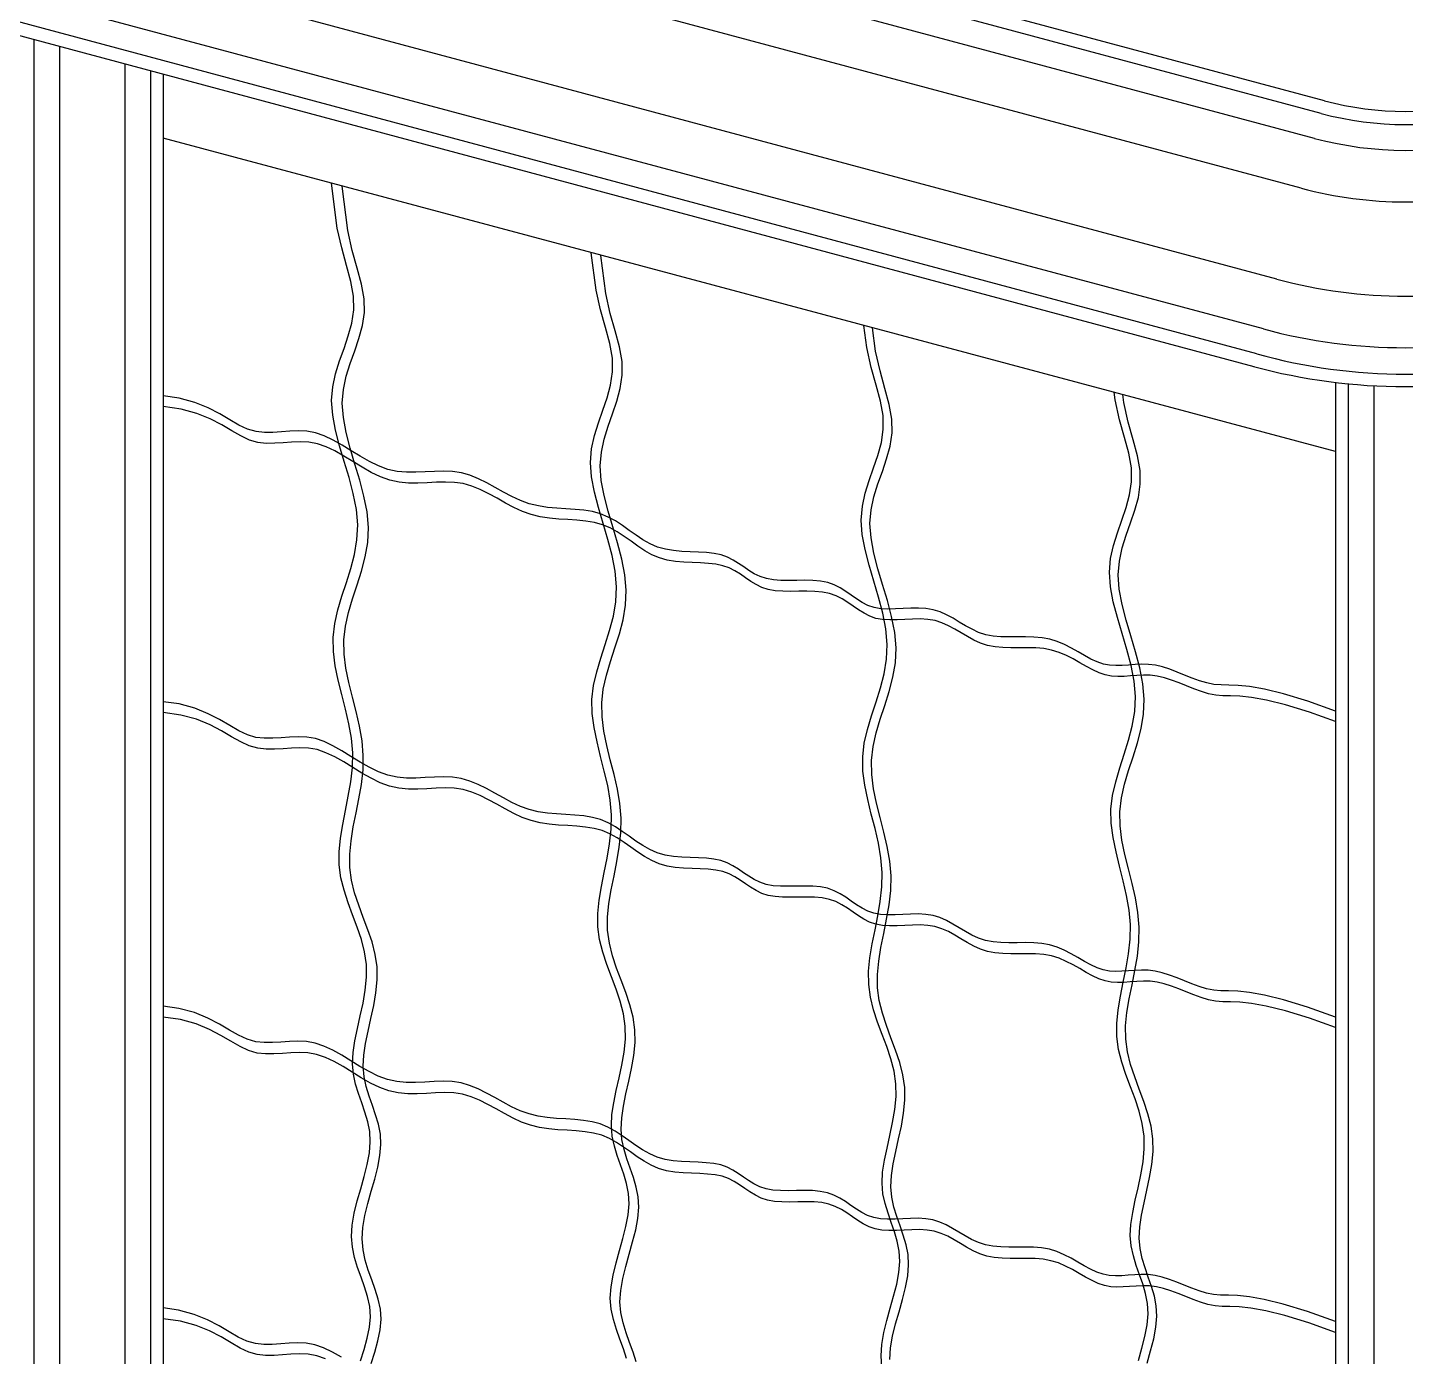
# Model space of a CAD drawing. Header units: millimetres. Extents: x -6218.7 to -6205.6, y -4425 to -4413.8.
# Drawn here: x -6215.227 to -6213.357, y -4417.65 to -4415.847 of the extents above; entities that cross this region are included whole.
import ezdxf

# ---------------------------------------------------------------- set-up
doc = ezdxf.new("R2010")
doc.units = ezdxf.units.MM
doc.header["$LTSCALE"] = 10
doc.layers.add('Termotécnica', color=7, linetype='Continuous')

msp = doc.modelspace()

# ---------------------------------------------------------------- linework, layer by layer
at = {"layer": 'Termotécnica', "color": 3}
for p, q in [((-6213.4666, -4415.9465), (-6217.9945, -4414.7332)), ((-6213.562, -4416.3074), (-6218.0492, -4415.1051))]:
    msp.add_line(p, q, dxfattribs=at)
at = {"layer": 'Termotécnica', "color": 2}
for p, q in [((-6213.4712, -4415.9636), (-6217.9957, -4414.7513)), ((-6213.4802, -4415.9975), (-6217.998, -4414.7869)), ((-6213.4984, -4416.0651), (-6218.0026, -4414.8581)), ((-6213.5314, -4416.1885), (-6218.0208, -4414.9856)), ((-6213.5495, -4416.2561), (-6218.0338, -4415.0545)), ((-6213.5586, -4416.2899), (-6218.0438, -4415.0881)), ((-6215.0434, -4415.9105), (-6215.0434, -4418.2856)), ((-6213.4517, -4416.3283), (-6213.4517, -4418.83))]:
    msp.add_line(p, q, dxfattribs=at)
at = {"layer": 'Termotécnica', "color": 1}
for p, q in [((-6215.2188, -4415.8641), (-6215.2188, -4418.409)), ((-6215.1838, -4415.8735), (-6215.1838, -4418.4216)), ((-6215.0954, -4415.8972), (-6215.0954, -4418.2854)), ((-6215.0604, -4415.9059), (-6215.0604, -4418.281)), ((-6213.4347, -4416.3302), (-6213.4347, -4418.8416)), ((-6213.3997, -4416.333), (-6213.3997, -4418.8542))]:
    msp.add_line(p, q, dxfattribs=at)
at = {"layer": 'Termotécnica', "color": 4}
msp.add_line((-6213.4517, -4416.4223), (-6215.0434, -4415.9974), dxfattribs=at)
at = {"layer": 'Termotécnica', "color": 1}
for points in [[(-6214.7754, -4417.6566), (-6214.7704, -4417.6411), (-6214.7661, -4417.6258), (-6214.7631, -4417.6109), (-6214.7618, -4417.5965), (-6214.7629, -4417.5827), (-6214.7657, -4417.5693), (-6214.7698, -4417.5561), (-6214.7745, -4417.543), (-6214.7793, -4417.5298), (-6214.7834, -4417.5162), (-6214.7864, -4417.5022), (-6214.7876, -4417.4875), (-6214.7866, -4417.4721), (-6214.7838, -4417.456), (-6214.7798, -4417.4395), (-6214.7751, -4417.4229), (-6214.7705, -4417.4063), (-6214.7663, -4417.3901), (-6214.7633, -4417.3743), (-6214.7621, -4417.3594), (-6214.7629, -4417.3453), (-6214.7655, -4417.3319), (-6214.7693, -4417.3191), (-6214.7737, -4417.3064), (-6214.7781, -4417.2938), (-6214.7821, -4417.2809), (-6214.7849, -4417.2674), (-6214.7861, -4417.2533), (-6214.7854, -4417.2381), (-6214.7829, -4417.2222), (-6214.7795, -4417.2055), (-6214.7756, -4417.1884), (-6214.7719, -4417.171), (-6214.7688, -4417.1534), (-6214.7671, -4417.1358), (-6214.7673, -4417.1184), (-6214.7698, -4417.1014), (-6214.7742, -4417.0846), (-6214.7798, -4417.0679), (-6214.786, -4417.0513), (-6214.7922, -4417.0347), (-6214.7977, -4417.0178), (-6214.802, -4417.0008), (-6214.8044, -4416.9833), (-6214.8045, -4416.9655), (-6214.8027, -4416.9472), (-6214.7995, -4416.9285), (-6214.7957, -4416.9095), (-6214.7919, -4416.8902), (-6214.7885, -4416.8708), (-6214.7863, -4416.8511), (-6214.7859, -4416.8314), (-6214.7877, -4416.8116), (-6214.7912, -4416.7918), (-6214.7957, -4416.772), (-6214.8008, -4416.7522), (-6214.8056, -4416.7326), (-6214.8096, -4416.7131), (-6214.8121, -4416.6938), (-6214.8124, -4416.6748), (-6214.8102, -4416.656), (-6214.806, -4416.6374), (-6214.8005, -4416.6188), (-6214.7944, -4416.6001), (-6214.7885, -4416.5812), (-6214.7835, -4416.562), (-6214.7801, -4416.5422), (-6214.7791, -4416.5219), (-6214.781, -4416.501), (-6214.7852, -4416.4795), (-6214.7909, -4416.4578), (-6214.7973, -4416.4361), (-6214.8037, -4416.4145), (-6214.8092, -4416.3934), (-6214.8131, -4416.3729), (-6214.8145, -4416.3532), (-6214.813, -4416.3346), (-6214.8091, -4416.3168), (-6214.8037, -4416.2995), (-6214.7976, -4416.2825), (-6214.7919, -4416.2655), (-6214.7872, -4416.2482), (-6214.7846, -4416.2303), (-6214.7848, -4416.2116), (-6214.7884, -4416.1917), (-6214.7943, -4416.1701), (-6214.8009, -4416.1462), (-6214.8069, -4416.1193), (-6214.8146, -4416.0584)], [(-6214.7609, -4417.66), (-6214.756, -4417.6445), (-6214.7516, -4417.6292), (-6214.7486, -4417.6143), (-6214.7474, -4417.6), (-6214.7484, -4417.5861), (-6214.7512, -4417.5727), (-6214.7553, -4417.5595), (-6214.76, -4417.5464), (-6214.7648, -4417.5332), (-6214.769, -4417.5197), (-6214.7719, -4417.5057), (-6214.7731, -4417.491), (-6214.7721, -4417.4755), (-6214.7693, -4417.4594), (-6214.7653, -4417.443), (-6214.7607, -4417.4263), (-6214.756, -4417.4098), (-6214.7519, -4417.3935), (-6214.7489, -4417.3778), (-6214.7476, -4417.3628), (-6214.7484, -4417.3487), (-6214.751, -4417.3354), (-6214.7548, -4417.3225), (-6214.7592, -4417.3099), (-6214.7637, -4417.2972), (-6214.7676, -4417.2843), (-6214.7705, -4417.2709), (-6214.7717, -4417.2567), (-6214.7709, -4417.2416), (-6214.7685, -4417.2256), (-6214.765, -4417.209), (-6214.7611, -4417.1919), (-6214.7574, -4417.1744), (-6214.7544, -4417.1568), (-6214.7527, -4417.1392), (-6214.7529, -4417.1219), (-6214.7554, -4417.1048), (-6214.7597, -4417.088), (-6214.7653, -4417.0713), (-6214.7715, -4417.0547), (-6214.7777, -4417.0381), (-6214.7833, -4417.0213), (-6214.7876, -4417.0042), (-6214.7899, -4416.9868), (-6214.79, -4416.9689), (-6214.7882, -4416.9506), (-6214.7851, -4416.9319), (-6214.7813, -4416.9129), (-6214.7774, -4416.8937), (-6214.7741, -4416.8742), (-6214.7719, -4416.8546), (-6214.7715, -4416.8348), (-6214.7732, -4416.815), (-6214.7767, -4416.7952), (-6214.7813, -4416.7754), (-6214.7863, -4416.7557), (-6214.7911, -4416.736), (-6214.7951, -4416.7166), (-6214.7976, -4416.6973), (-6214.7979, -4416.6782), (-6214.7958, -4416.6595), (-6214.7915, -4416.6408), (-6214.786, -4416.6222), (-6214.7799, -4416.6035), (-6214.774, -4416.5846), (-6214.769, -4416.5654), (-6214.7656, -4416.5457), (-6214.7646, -4416.5254), (-6214.7665, -4416.5044), (-6214.7707, -4416.483), (-6214.7764, -4416.4613), (-6214.7829, -4416.4395), (-6214.7892, -4416.418), (-6214.7948, -4416.3968), (-6214.7986, -4416.3763), (-6214.8001, -4416.3567), (-6214.7985, -4416.3381), (-6214.7946, -4416.3202), (-6214.7892, -4416.303), (-6214.7832, -4416.2859), (-6214.7774, -4416.2689), (-6214.7727, -4416.2516), (-6214.7701, -4416.2337), (-6214.7703, -4416.215), (-6214.7739, -4416.1952), (-6214.7798, -4416.1736), (-6214.7865, -4416.1496), (-6214.7925, -4416.1227), (-6214.8001, -4416.0623)], [(-6214.4144, -4417.6533), (-6214.4184, -4417.6401), (-6214.4232, -4417.627), (-6214.4279, -4417.6138), (-6214.4321, -4417.6002), (-6214.4351, -4417.5862), (-6214.4362, -4417.5715), (-6214.4352, -4417.5561), (-6214.4324, -4417.54), (-6214.4284, -4417.5235), (-6214.4238, -4417.5069), (-6214.4191, -4417.4903), (-6214.415, -4417.4741), (-6214.412, -4417.4583), (-6214.4107, -4417.4434), (-6214.4116, -4417.4293), (-6214.4141, -4417.4159), (-6214.4179, -4417.403), (-6214.4223, -4417.3904), (-6214.4268, -4417.3778), (-6214.4307, -4417.3649), (-6214.4336, -4417.3514), (-6214.4348, -4417.3372), (-6214.434, -4417.3221), (-6214.4316, -4417.3062), (-6214.4281, -4417.2895), (-6214.4243, -4417.2724), (-6214.4205, -4417.255), (-6214.4175, -4417.2374), (-6214.4158, -4417.2198), (-6214.416, -4417.2024), (-6214.4185, -4417.1854), (-6214.4228, -4417.1685), (-6214.4284, -4417.1519), (-6214.4346, -4417.1353), (-6214.4408, -4417.1186), (-6214.4464, -4417.1018), (-6214.4507, -4417.0848), (-6214.4531, -4417.0673), (-6214.4531, -4417.0495), (-6214.4513, -4417.0311), (-6214.4482, -4417.0125), (-6214.4444, -4416.9935), (-6214.4405, -4416.9742), (-6214.4372, -4416.9548), (-6214.435, -4416.9351), (-6214.4346, -4416.9154), (-6214.4363, -4416.8956), (-6214.4398, -4416.8758), (-6214.4444, -4416.856), (-6214.4494, -4416.8362), (-6214.4542, -4416.8166), (-6214.4582, -4416.7971), (-6214.4607, -4416.7778), (-6214.4611, -4416.7588), (-6214.4589, -4416.74), (-6214.4547, -4416.7214), (-6214.4491, -4416.7028), (-6214.443, -4416.6841), (-6214.4371, -4416.6652), (-6214.4321, -4416.6459), (-6214.4287, -4416.6262), (-6214.4277, -4416.6059), (-6214.4296, -4416.585), (-6214.4338, -4416.5635), (-6214.4395, -4416.5418), (-6214.446, -4416.5201), (-6214.4524, -4416.4985), (-6214.4579, -4416.4774), (-6214.4618, -4416.4569), (-6214.4632, -4416.4372), (-6214.4616, -4416.4186), (-6214.4577, -4416.4008), (-6214.4523, -4416.3835), (-6214.4463, -4416.3665), (-6214.4405, -4416.3495), (-6214.4359, -4416.3322), (-6214.4332, -4416.3143), (-6214.4334, -4416.2956), (-6214.437, -4416.2757), (-6214.4429, -4416.2541), (-6214.4496, -4416.2302), (-6214.4556, -4416.2033), (-6214.462, -4416.1526)], [(-6214.4012, -4417.658), (-6214.4053, -4417.6448), (-6214.41, -4417.6317), (-6214.4147, -4417.6185), (-6214.4189, -4417.6049), (-6214.4219, -4417.5909), (-6214.4231, -4417.5762), (-6214.4221, -4417.5608), (-6214.4193, -4417.5447), (-6214.4152, -4417.5282), (-6214.4106, -4417.5116), (-6214.4059, -4417.4951), (-6214.4018, -4417.4788), (-6214.3988, -4417.4631), (-6214.3975, -4417.4481), (-6214.3984, -4417.434), (-6214.401, -4417.4206), (-6214.4047, -4417.4078), (-6214.4091, -4417.3951), (-6214.4136, -4417.3825), (-6214.4175, -4417.3696), (-6214.4204, -4417.3562), (-6214.4216, -4417.342), (-6214.4208, -4417.3268), (-6214.4184, -4417.3109), (-6214.415, -4417.2943), (-6214.4111, -4417.2771), (-6214.4073, -4417.2597), (-6214.4043, -4417.2421), (-6214.4026, -4417.2245), (-6214.4028, -4417.2071), (-6214.4053, -4417.1901), (-6214.4097, -4417.1733), (-6214.4152, -4417.1566), (-6214.4215, -4417.14), (-6214.4276, -4417.1234), (-6214.4332, -4417.1066), (-6214.4375, -4417.0895), (-6214.4399, -4417.072), (-6214.4399, -4417.0542), (-6214.4381, -4417.0359), (-6214.435, -4417.0172), (-6214.4312, -4416.9982), (-6214.4273, -4416.979), (-6214.424, -4416.9595), (-6214.4218, -4416.9399), (-6214.4214, -4416.9201), (-6214.4231, -4416.9003), (-6214.4266, -4416.8805), (-6214.4312, -4416.8607), (-6214.4362, -4416.8409), (-6214.441, -4416.8213), (-6214.445, -4416.8018), (-6214.4475, -4416.7826), (-6214.4479, -4416.7635), (-6214.4457, -4416.7447), (-6214.4415, -4416.7261), (-6214.4359, -4416.7075), (-6214.4299, -4416.6888), (-6214.4239, -4416.6699), (-6214.4189, -4416.6507), (-6214.4155, -4416.631), (-6214.4146, -4416.6107), (-6214.4164, -4416.5897), (-6214.4206, -4416.5683), (-6214.4263, -4416.5465), (-6214.4328, -4416.5248), (-6214.4392, -4416.5032), (-6214.4447, -4416.4821), (-6214.4486, -4416.4616), (-6214.45, -4416.442), (-6214.4484, -4416.4233), (-6214.4445, -4416.4055), (-6214.4391, -4416.3882), (-6214.4331, -4416.3712), (-6214.4273, -4416.3542), (-6214.4227, -4416.3369), (-6214.42, -4416.319), (-6214.4203, -4416.3003), (-6214.4238, -4416.2804), (-6214.4297, -4416.2588), (-6214.4364, -4416.2349), (-6214.4424, -4416.208), (-6214.4489, -4416.1564)], [(-6214.0675, -4417.6644), (-6214.0687, -4417.6497), (-6214.0677, -4417.6342), (-6214.0649, -4417.6181), (-6214.0609, -4417.6017), (-6214.0563, -4417.585), (-6214.0516, -4417.5685), (-6214.0474, -4417.5522), (-6214.0445, -4417.5365), (-6214.0432, -4417.5215), (-6214.044, -4417.5074), (-6214.0466, -4417.4941), (-6214.0504, -4417.4812), (-6214.0548, -4417.4686), (-6214.0592, -4417.4559), (-6214.0632, -4417.443), (-6214.0661, -4417.4296), (-6214.0673, -4417.4154), (-6214.0665, -4417.4003), (-6214.0641, -4417.3843), (-6214.0606, -4417.3677), (-6214.0567, -4417.3506), (-6214.053, -4417.3331), (-6214.05, -4417.3155), (-6214.0483, -4417.2979), (-6214.0485, -4417.2806), (-6214.051, -4417.2635), (-6214.0553, -4417.2467), (-6214.0609, -4417.23), (-6214.0671, -4417.2134), (-6214.0733, -4417.1968), (-6214.0789, -4417.18), (-6214.0831, -4417.1629), (-6214.0855, -4417.1455), (-6214.0856, -4417.1276), (-6214.0838, -4417.1093), (-6214.0807, -4417.0906), (-6214.0769, -4417.0716), (-6214.073, -4417.0524), (-6214.0697, -4417.0329), (-6214.0675, -4417.0133), (-6214.0671, -4416.9935), (-6214.0688, -4416.9737), (-6214.0723, -4416.9539), (-6214.0769, -4416.9341), (-6214.0819, -4416.9144), (-6214.0867, -4416.8947), (-6214.0907, -4416.8753), (-6214.0932, -4416.856), (-6214.0935, -4416.8369), (-6214.0914, -4416.8182), (-6214.0871, -4416.7995), (-6214.0816, -4416.7809), (-6214.0755, -4416.7622), (-6214.0696, -4416.7433), (-6214.0646, -4416.7241), (-6214.0612, -4416.7044), (-6214.0602, -4416.6841), (-6214.0621, -4416.6631), (-6214.0663, -4416.6417), (-6214.072, -4416.62), (-6214.0785, -4416.5982), (-6214.0848, -4416.5767), (-6214.0904, -4416.5555), (-6214.0942, -4416.535), (-6214.0957, -4416.5154), (-6214.0941, -4416.4968), (-6214.0902, -4416.4789), (-6214.0848, -4416.4617), (-6214.0788, -4416.4446), (-6214.073, -4416.4276), (-6214.0683, -4416.4103), (-6214.0657, -4416.3924), (-6214.0659, -4416.3737), (-6214.0695, -4416.3539), (-6214.0754, -4416.3323), (-6214.0821, -4416.3083), (-6214.0881, -4416.2814), (-6214.0919, -4416.2514)], [(-6214.0568, -4417.6544), (-6214.0558, -4417.6389), (-6214.053, -4417.6229), (-6214.049, -4417.6064), (-6214.0443, -4417.5898), (-6214.0397, -4417.5732), (-6214.0355, -4417.5569), (-6214.0325, -4417.5412), (-6214.0313, -4417.5262), (-6214.0321, -4417.5121), (-6214.0347, -4417.4988), (-6214.0385, -4417.4859), (-6214.0429, -4417.4733), (-6214.0473, -4417.4606), (-6214.0513, -4417.4477), (-6214.0541, -4417.4343), (-6214.0554, -4417.4201), (-6214.0546, -4417.405), (-6214.0522, -4417.389), (-6214.0487, -4417.3724), (-6214.0448, -4417.3553), (-6214.0411, -4417.3378), (-6214.0381, -4417.3202), (-6214.0364, -4417.3027), (-6214.0366, -4417.2853), (-6214.039, -4417.2682), (-6214.0434, -4417.2514), (-6214.049, -4417.2348), (-6214.0552, -4417.2182), (-6214.0614, -4417.2015), (-6214.0669, -4417.1847), (-6214.0712, -4417.1676), (-6214.0736, -4417.1502), (-6214.0737, -4417.1323), (-6214.0719, -4417.114), (-6214.0688, -4417.0953), (-6214.0649, -4417.0764), (-6214.0611, -4417.0571), (-6214.0577, -4417.0376), (-6214.0556, -4417.018), (-6214.0551, -4416.9983), (-6214.0569, -4416.9784), (-6214.0604, -4416.9586), (-6214.065, -4416.9388), (-6214.07, -4416.9191), (-6214.0748, -4416.8995), (-6214.0788, -4416.88), (-6214.0813, -4416.8607), (-6214.0816, -4416.8417), (-6214.0794, -4416.8229), (-6214.0752, -4416.8042), (-6214.0697, -4416.7856), (-6214.0636, -4416.767), (-6214.0577, -4416.7481), (-6214.0527, -4416.7288), (-6214.0493, -4416.7091), (-6214.0483, -4416.6888), (-6214.0502, -4416.6678), (-6214.0544, -4416.6464), (-6214.0601, -4416.6247), (-6214.0665, -4416.6029), (-6214.0729, -4416.5814), (-6214.0784, -4416.5602), (-6214.0823, -4416.5397), (-6214.0837, -4416.5201), (-6214.0822, -4416.5015), (-6214.0783, -4416.4837), (-6214.0729, -4416.4664), (-6214.0668, -4416.4494), (-6214.0611, -4416.4323), (-6214.0564, -4416.415), (-6214.0538, -4416.3972), (-6214.054, -4416.3784), (-6214.0576, -4416.3586), (-6214.0635, -4416.337), (-6214.0701, -4416.313), (-6214.0761, -4416.2862), (-6214.0801, -4416.2545)], [(-6213.4517, -4416.7749), (-6213.4895, -4416.7614), (-6213.5222, -4416.7514), (-6213.548, -4416.745), (-6213.5683, -4416.7414), (-6213.5841, -4416.7398), (-6213.5967, -4416.7393), (-6213.6072, -4416.7391), (-6213.6168, -4416.7384), (-6213.6265, -4416.7365), (-6213.6364, -4416.7335), (-6213.6465, -4416.7299), (-6213.6566, -4416.7258), (-6213.6667, -4416.7217), (-6213.6767, -4416.7179), (-6213.6867, -4416.7147), (-6213.6963, -4416.7124), (-6213.7058, -4416.7113), (-6213.715, -4416.7111), (-6213.7239, -4416.7115), (-6213.7327, -4416.7122), (-6213.7414, -4416.7128), (-6213.7499, -4416.713), (-6213.7584, -4416.7125), (-6213.7669, -4416.7109), (-6213.7753, -4416.708), (-6213.7838, -4416.704), (-6213.7925, -4416.6993), (-6213.8013, -4416.6942), (-6213.8103, -4416.6891), (-6213.8197, -4416.6843), (-6213.8294, -4416.6802), (-6213.8396, -4416.6771), (-6213.8502, -4416.6751), (-6213.8612, -4416.6742), (-6213.8724, -4416.6739), (-6213.8837, -4416.674), (-6213.8949, -4416.6741), (-6213.9059, -4416.6738), (-6213.9165, -4416.6729), (-6213.9266, -4416.671), (-6213.9362, -4416.6678), (-6213.9452, -4416.6637), (-6213.954, -4416.6589), (-6213.9625, -4416.6538), (-6213.971, -4416.6487), (-6213.9797, -4416.644), (-6213.9886, -4416.64), (-6213.9979, -4416.6371), (-6214.0077, -4416.6355), (-6214.0179, -4416.635), (-6214.0283, -4416.6351), (-6214.0388, -4416.6356), (-6214.0492, -4416.6361), (-6214.0594, -4416.6362), (-6214.0691, -4416.6357), (-6214.0781, -4416.6341), (-6214.0865, -4416.6312), (-6214.0943, -4416.6272), (-6214.1018, -4416.6225), (-6214.1091, -4416.6174), (-6214.1165, -4416.6123), (-6214.1241, -4416.6075), (-6214.1323, -4416.6034), (-6214.1411, -4416.6002), (-6214.1508, -4416.5983), (-6214.1612, -4416.5974), (-6214.172, -4416.5972), (-6214.183, -4416.5973), (-6214.194, -4416.5975), (-6214.2047, -4416.5973), (-6214.2149, -4416.5966), (-6214.2244, -4416.5949), (-6214.233, -4416.5921), (-6214.2408, -4416.5883), (-6214.2481, -4416.5838), (-6214.2551, -4416.579), (-6214.2622, -4416.5742), (-6214.2695, -4416.5697), (-6214.2773, -4416.5657), (-6214.2859, -4416.5626), (-6214.2954, -4416.5606), (-6214.3056, -4416.5595), (-6214.3164, -4416.5589), (-6214.3276, -4416.5584), (-6214.339, -4416.5579), (-6214.3503, -4416.5568), (-6214.3615, -4416.555), (-6214.3722, -4416.552), (-6214.3823, -4416.5477), (-6214.3919, -4416.5422), (-6214.4013, -4416.536), (-6214.4105, -4416.5295), (-6214.4197, -4416.5229), (-6214.4292, -4416.5167), (-6214.439, -4416.5113), (-6214.4494, -4416.5069), (-6214.4604, -4416.5039), (-6214.472, -4416.5021), (-6214.484, -4416.5009), (-6214.4964, -4416.5001), (-6214.5089, -4416.4994), (-6214.5214, -4416.4982), (-6214.5339, -4416.4963), (-6214.5462, -4416.4933), (-6214.5581, -4416.489), (-6214.5697, -4416.4836), (-6214.5812, -4416.4775), (-6214.5926, -4416.4712), (-6214.6039, -4416.465), (-6214.6152, -4416.4593), (-6214.6267, -4416.4546), (-6214.6384, -4416.4512), (-6214.6503, -4416.4495), (-6214.6625, -4416.449), (-6214.6749, -4416.4494), (-6214.6874, -4416.4501), (-6214.7001, -4416.4506), (-6214.7128, -4416.4505), (-6214.7255, -4416.4494), (-6214.7382, -4416.4467), (-6214.7508, -4416.442), (-6214.7633, -4416.4359), (-6214.7758, -4416.4288), (-6214.7881, -4416.4213), (-6214.8004, -4416.4138), (-6214.8125, -4416.4069), (-6214.8245, -4416.4012), (-6214.8364, -4416.397), (-6214.8482, -4416.3949), (-6214.8598, -4416.3944), (-6214.8713, -4416.3949), (-6214.8828, -4416.3958), (-6214.8943, -4416.3966), (-6214.9057, -4416.3966), (-6214.9172, -4416.3953), (-6214.9287, -4416.3921), (-6214.9404, -4416.3866), (-6214.9527, -4416.3794), (-6214.9664, -4416.3714), (-6214.982, -4416.3632), (-6215.0001, -4416.3559), (-6215.0214, -4416.35), (-6215.0434, -4416.347)], [(-6213.7193, -4417.656), (-6213.7146, -4417.6394), (-6213.7105, -4417.6232), (-6213.7075, -4417.6074), (-6213.7062, -4417.5925), (-6213.707, -4417.5784), (-6213.7096, -4417.565), (-6213.7134, -4417.5521), (-6213.7178, -4417.5395), (-6213.7223, -4417.5269), (-6213.7262, -4417.514), (-6213.7291, -4417.5005), (-6213.7303, -4417.4863), (-6213.7295, -4417.4712), (-6213.7271, -4417.4553), (-6213.7236, -4417.4386), (-6213.7197, -4417.4215), (-6213.716, -4417.4041), (-6213.713, -4417.3865), (-6213.7113, -4417.3689), (-6213.7115, -4417.3515), (-6213.714, -4417.3344), (-6213.7183, -4417.3176), (-6213.7239, -4417.301), (-6213.7301, -4417.2844), (-6213.7363, -4417.2677), (-6213.7419, -4417.2509), (-6213.7462, -4417.2339), (-6213.7485, -4417.2164), (-6213.7486, -4417.1985), (-6213.7468, -4417.1802), (-6213.7437, -4417.1616), (-6213.7399, -4417.1426), (-6213.736, -4417.1233), (-6213.7327, -4417.1039), (-6213.7305, -4417.0842), (-6213.7301, -4417.0645), (-6213.7318, -4417.0447), (-6213.7353, -4417.0249), (-6213.7399, -4417.005), (-6213.7449, -4416.9853), (-6213.7497, -4416.9657), (-6213.7537, -4416.9462), (-6213.7562, -4416.9269), (-6213.7566, -4416.9079), (-6213.7544, -4416.8891), (-6213.7501, -4416.8705), (-6213.7446, -4416.8519), (-6213.7385, -4416.8332), (-6213.7326, -4416.8143), (-6213.7276, -4416.795), (-6213.7242, -4416.7753), (-6213.7232, -4416.755), (-6213.7251, -4416.7341), (-6213.7293, -4416.7126), (-6213.735, -4416.6909), (-6213.7415, -4416.6692), (-6213.7478, -4416.6476), (-6213.7534, -4416.6265), (-6213.7572, -4416.606), (-6213.7587, -4416.5863), (-6213.7571, -4416.5677), (-6213.7532, -4416.5499), (-6213.7478, -4416.5326), (-6213.7418, -4416.5156), (-6213.736, -4416.4986), (-6213.7313, -4416.4813), (-6213.7287, -4416.4634), (-6213.7289, -4416.4447), (-6213.7325, -4416.4248), (-6213.7384, -4416.4032), (-6213.7451, -4416.3793), (-6213.7511, -4416.3524), (-6213.7524, -4416.3421)], [(-6213.7074, -4417.6594), (-6213.7027, -4417.6429), (-6213.6985, -4417.6266), (-6213.6955, -4417.6109), (-6213.6943, -4417.5959), (-6213.6951, -4417.5818), (-6213.6977, -4417.5685), (-6213.7015, -4417.5556), (-6213.7059, -4417.543), (-6213.7103, -4417.5303), (-6213.7143, -4417.5174), (-6213.7171, -4417.504), (-6213.7184, -4417.4898), (-6213.7176, -4417.4747), (-6213.7152, -4417.4587), (-6213.7117, -4417.4421), (-6213.7078, -4417.425), (-6213.7041, -4417.4075), (-6213.7011, -4417.3899), (-6213.6994, -4417.3723), (-6213.6996, -4417.355), (-6213.7021, -4417.3379), (-6213.7064, -4417.3211), (-6213.712, -4417.3044), (-6213.7182, -4417.2878), (-6213.7244, -4417.2712), (-6213.73, -4417.2544), (-6213.7342, -4417.2373), (-6213.7366, -4417.2199), (-6213.7367, -4417.202), (-6213.7349, -4417.1837), (-6213.7318, -4417.165), (-6213.728, -4417.146), (-6213.7241, -4417.1268), (-6213.7207, -4417.1073), (-6213.7186, -4417.0877), (-6213.7182, -4417.0679), (-6213.7199, -4417.0481), (-6213.7234, -4417.0283), (-6213.728, -4417.0085), (-6213.733, -4416.9888), (-6213.7378, -4416.9691), (-6213.7418, -4416.9497), (-6213.7443, -4416.9304), (-6213.7446, -4416.9113), (-6213.7425, -4416.8926), (-6213.7382, -4416.8739), (-6213.7327, -4416.8553), (-6213.7266, -4416.8366), (-6213.7207, -4416.8177), (-6213.7157, -4416.7985), (-6213.7123, -4416.7788), (-6213.7113, -4416.7585), (-6213.7132, -4416.7375), (-6213.7174, -4416.7161), (-6213.7231, -4416.6944), (-6213.7295, -4416.6726), (-6213.7359, -4416.6511), (-6213.7415, -4416.6299), (-6213.7453, -4416.6094), (-6213.7468, -4416.5898), (-6213.7452, -4416.5711), (-6213.7413, -4416.5533), (-6213.7359, -4416.5361), (-6213.7299, -4416.519), (-6213.7241, -4416.502), (-6213.7194, -4416.4847), (-6213.7168, -4416.4668), (-6213.717, -4416.4481), (-6213.7206, -4416.4283), (-6213.7265, -4416.4067), (-6213.7332, -4416.3827), (-6213.7392, -4416.3558), (-6213.7405, -4416.3452)], [(-6213.4517, -4416.7887), (-6213.487, -4416.7761), (-6213.5196, -4416.7661), (-6213.5455, -4416.7598), (-6213.5657, -4416.7562), (-6213.5816, -4416.7546), (-6213.5942, -4416.7541), (-6213.6047, -4416.7539), (-6213.6143, -4416.7532), (-6213.624, -4416.7512), (-6213.6339, -4416.7483), (-6213.6439, -4416.7446), (-6213.654, -4416.7406), (-6213.6642, -4416.7365), (-6213.6742, -4416.7327), (-6213.6841, -4416.7295), (-6213.6938, -4416.7272), (-6213.7032, -4416.7261), (-6213.7124, -4416.7259), (-6213.7214, -4416.7263), (-6213.7302, -4416.727), (-6213.7388, -4416.7276), (-6213.7474, -4416.7278), (-6213.7559, -4416.7272), (-6213.7643, -4416.7256), (-6213.7728, -4416.7227), (-6213.7813, -4416.7188), (-6213.7899, -4416.7141), (-6213.7987, -4416.709), (-6213.8078, -4416.7039), (-6213.8171, -4416.6991), (-6213.8269, -4416.695), (-6213.8371, -4416.6918), (-6213.8477, -4416.6899), (-6213.8587, -4416.6889), (-6213.8699, -4416.6887), (-6213.8811, -4416.6888), (-6213.8923, -4416.6888), (-6213.9033, -4416.6886), (-6213.9139, -4416.6876), (-6213.9241, -4416.6857), (-6213.9336, -4416.6826), (-6213.9427, -4416.6784), (-6213.9514, -4416.6736), (-6213.96, -4416.6685), (-6213.9685, -4416.6635), (-6213.9771, -4416.6588), (-6213.986, -4416.6548), (-6213.9953, -4416.6519), (-6214.0051, -4416.6503), (-6214.0154, -4416.6497), (-6214.0258, -4416.6499), (-6214.0363, -4416.6504), (-6214.0467, -4416.6509), (-6214.0568, -4416.651), (-6214.0665, -4416.6504), (-6214.0756, -4416.6488), (-6214.084, -4416.6459), (-6214.0918, -4416.6419), (-6214.0992, -4416.6373), (-6214.1065, -4416.6322), (-6214.1139, -4416.6271), (-6214.1216, -4416.6223), (-6214.1297, -4416.6182), (-6214.1386, -4416.615), (-6214.1483, -4416.6131), (-6214.1587, -4416.6122), (-6214.1695, -4416.6119), (-6214.1805, -4416.6121), (-6214.1915, -4416.6122), (-6214.2022, -4416.6121), (-6214.2124, -4416.6114), (-6214.2219, -4416.6097), (-6214.2304, -4416.6068), (-6214.2382, -4416.603), (-6214.2455, -4416.5986), (-6214.2526, -4416.5938), (-6214.2597, -4416.589), (-6214.267, -4416.5844), (-6214.2748, -4416.5804), (-6214.2833, -4416.5774), (-6214.2928, -4416.5754), (-6214.303, -4416.5742), (-6214.3139, -4416.5736), (-6214.3251, -4416.5732), (-6214.3364, -4416.5726), (-6214.3478, -4416.5716), (-6214.3589, -4416.5698), (-6214.3696, -4416.5668), (-6214.3797, -4416.5624), (-6214.3894, -4416.557), (-6214.3987, -4416.5508), (-6214.4079, -4416.5442), (-6214.4172, -4416.5377), (-6214.4267, -4416.5315), (-6214.4365, -4416.526), (-6214.4468, -4416.5217), (-6214.4579, -4416.5187), (-6214.4694, -4416.5168), (-6214.4815, -4416.5157), (-6214.4938, -4416.5149), (-6214.5063, -4416.5141), (-6214.5189, -4416.513), (-6214.5314, -4416.5111), (-6214.5436, -4416.5081), (-6214.5555, -4416.5038), (-6214.5672, -4416.4983), (-6214.5787, -4416.4923), (-6214.59, -4416.4859), (-6214.6013, -4416.4797), (-6214.6127, -4416.4741), (-6214.6242, -4416.4694), (-6214.6358, -4416.466), (-6214.6478, -4416.4643), (-6214.66, -4416.4638), (-6214.6724, -4416.4641), (-6214.6849, -4416.4648), (-6214.6975, -4416.4654), (-6214.7102, -4416.4653), (-6214.7229, -4416.4641), (-6214.7356, -4416.4614), (-6214.7482, -4416.4568), (-6214.7608, -4416.4507), (-6214.7732, -4416.4436), (-6214.7856, -4416.436), (-6214.7978, -4416.4286), (-6214.81, -4416.4217), (-6214.822, -4416.4159), (-6214.8339, -4416.4118), (-6214.8456, -4416.4097), (-6214.8572, -4416.4092), (-6214.8688, -4416.4097), (-6214.8803, -4416.4106), (-6214.8917, -4416.4113), (-6214.9032, -4416.4114), (-6214.9146, -4416.4101), (-6214.9261, -4416.4068), (-6214.9378, -4416.4013), (-6214.9502, -4416.3942), (-6214.9638, -4416.3861), (-6214.9794, -4416.378), (-6214.9976, -4416.3706), (-6215.0189, -4416.3648), (-6215.0434, -4416.3614)], [(-6213.4517, -4417.1899), (-6213.4898, -4417.1763), (-6213.5224, -4417.1663), (-6213.5482, -4417.16), (-6213.5685, -4417.1564), (-6213.5843, -4417.1548), (-6213.5969, -4417.1543), (-6213.6074, -4417.1541), (-6213.6171, -4417.1534), (-6213.6268, -4417.1515), (-6213.6367, -4417.1485), (-6213.6467, -4417.1448), (-6213.6568, -4417.1408), (-6213.6669, -4417.1367), (-6213.677, -4417.1329), (-6213.6869, -4417.1297), (-6213.6966, -4417.1274), (-6213.706, -4417.1263), (-6213.7152, -4417.1261), (-6213.7241, -4417.1265), (-6213.7329, -4417.1272), (-6213.7416, -4417.1278), (-6213.7502, -4417.128), (-6213.7586, -4417.1274), (-6213.7671, -4417.1258), (-6213.7755, -4417.1229), (-6213.784, -4417.119), (-6213.7927, -4417.1143), (-6213.8015, -4417.1092), (-6213.8105, -4417.1041), (-6213.8199, -4417.0993), (-6213.8297, -4417.0952), (-6213.8398, -4417.092), (-6213.8505, -4417.0901), (-6213.8614, -4417.0892), (-6213.8726, -4417.0889), (-6213.8839, -4417.089), (-6213.8951, -4417.089), (-6213.9061, -4417.0888), (-6213.9167, -4417.0879), (-6213.9268, -4417.0859), (-6213.9364, -4417.0828), (-6213.9455, -4417.0786), (-6213.9542, -4417.0738), (-6213.9627, -4417.0687), (-6213.9713, -4417.0637), (-6213.9799, -4417.059), (-6213.9888, -4417.055), (-6213.9981, -4417.0521), (-6214.0079, -4417.0505), (-6214.0181, -4417.0499), (-6214.0286, -4417.0501), (-6214.0391, -4417.0506), (-6214.0495, -4417.0511), (-6214.0596, -4417.0512), (-6214.0693, -4417.0506), (-6214.0784, -4417.049), (-6214.0867, -4417.0461), (-6214.0945, -4417.0422), (-6214.102, -4417.0375), (-6214.1093, -4417.0324), (-6214.1167, -4417.0273), (-6214.1243, -4417.0225), (-6214.1325, -4417.0184), (-6214.1413, -4417.0152), (-6214.151, -4417.0133), (-6214.1614, -4417.0124), (-6214.1722, -4417.0121), (-6214.1833, -4417.0123), (-6214.1942, -4417.0124), (-6214.205, -4417.0123), (-6214.2152, -4417.0116), (-6214.2246, -4417.0099), (-6214.2332, -4417.007), (-6214.241, -4417.0032), (-6214.2483, -4416.9988), (-6214.2554, -4416.994), (-6214.2624, -4416.9892), (-6214.2697, -4416.9846), (-6214.2776, -4416.9807), (-6214.2861, -4416.9776), (-6214.2956, -4416.9756), (-6214.3058, -4416.9744), (-6214.3166, -4416.9738), (-6214.3278, -4416.9734), (-6214.3392, -4416.9728), (-6214.3506, -4416.9718), (-6214.3617, -4416.97), (-6214.3724, -4416.967), (-6214.3825, -4416.9626), (-6214.3921, -4416.9572), (-6214.4015, -4416.951), (-6214.4107, -4416.9444), (-6214.42, -4416.9379), (-6214.4294, -4416.9317), (-6214.4392, -4416.9262), (-6214.4496, -4416.9219), (-6214.4606, -4416.9189), (-6214.4722, -4416.917), (-6214.4842, -4416.9159), (-6214.4966, -4416.9151), (-6214.5091, -4416.9143), (-6214.5217, -4416.9132), (-6214.5341, -4416.9113), (-6214.5464, -4416.9083), (-6214.5583, -4416.904), (-6214.57, -4416.8986), (-6214.5814, -4416.8925), (-6214.5928, -4416.8861), (-6214.6041, -4416.8799), (-6214.6154, -4416.8743), (-6214.6269, -4416.8696), (-6214.6386, -4416.8662), (-6214.6506, -4416.8645), (-6214.6627, -4416.864), (-6214.6751, -4416.8644), (-6214.6877, -4416.865), (-6214.7003, -4416.8656), (-6214.713, -4416.8655), (-6214.7257, -4416.8643), (-6214.7384, -4416.8616), (-6214.751, -4416.857), (-6214.7635, -4416.8509), (-6214.776, -4416.8438), (-6214.7884, -4416.8362), (-6214.8006, -4416.8288), (-6214.8127, -4416.8219), (-6214.8247, -4416.8161), (-6214.8366, -4416.812), (-6214.8484, -4416.8099), (-6214.86, -4416.8094), (-6214.8716, -4416.8099), (-6214.883, -4416.8108), (-6214.8945, -4416.8116), (-6214.9059, -4416.8116), (-6214.9174, -4416.8103), (-6214.9289, -4416.807), (-6214.9406, -4416.8016), (-6214.9529, -4416.7944), (-6214.9666, -4416.7863), (-6214.9822, -4416.7782), (-6215.0003, -4416.7708), (-6215.0216, -4416.765), (-6215.0434, -4416.762)], [(-6213.4517, -4417.204), (-6213.4872, -4417.1913), (-6213.5198, -4417.1813), (-6213.5457, -4417.1749), (-6213.566, -4417.1714), (-6213.5818, -4417.1697), (-6213.5944, -4417.1693), (-6213.6049, -4417.1691), (-6213.6145, -4417.1683), (-6213.6242, -4417.1664), (-6213.6341, -4417.1635), (-6213.6441, -4417.1598), (-6213.6543, -4417.1558), (-6213.6644, -4417.1517), (-6213.6744, -4417.1479), (-6213.6843, -4417.1447), (-6213.694, -4417.1424), (-6213.7034, -4417.1413), (-6213.7126, -4417.1411), (-6213.7216, -4417.1415), (-6213.7304, -4417.1422), (-6213.7391, -4417.1428), (-6213.7476, -4417.143), (-6213.7561, -4417.1424), (-6213.7645, -4417.1408), (-6213.773, -4417.1379), (-6213.7815, -4417.1339), (-6213.7901, -4417.1293), (-6213.7989, -4417.1242), (-6213.808, -4417.1191), (-6213.8174, -4417.1143), (-6213.8271, -4417.1101), (-6213.8373, -4417.107), (-6213.8479, -4417.1051), (-6213.8589, -4417.1041), (-6213.8701, -4417.1039), (-6213.8813, -4417.1039), (-6213.8925, -4417.104), (-6213.9035, -4417.1038), (-6213.9142, -4417.1028), (-6213.9243, -4417.1009), (-6213.9338, -4417.0978), (-6213.9429, -4417.0936), (-6213.9516, -4417.0888), (-6213.9602, -4417.0837), (-6213.9687, -4417.0786), (-6213.9773, -4417.074), (-6213.9862, -4417.07), (-6213.9955, -4417.0671), (-6214.0054, -4417.0655), (-6214.0156, -4417.0649), (-6214.026, -4417.065), (-6214.0365, -4417.0655), (-6214.0469, -4417.066), (-6214.057, -4417.0662), (-6214.0667, -4417.0656), (-6214.0758, -4417.064), (-6214.0842, -4417.0611), (-6214.092, -4417.0571), (-6214.0994, -4417.0524), (-6214.1067, -4417.0474), (-6214.1141, -4417.0423), (-6214.1218, -4417.0375), (-6214.1299, -4417.0333), (-6214.1388, -4417.0302), (-6214.1485, -4417.0283), (-6214.1589, -4417.0273), (-6214.1697, -4417.0271), (-6214.1807, -4417.0272), (-6214.1917, -4417.0274), (-6214.2024, -4417.0273), (-6214.2126, -4417.0265), (-6214.2221, -4417.0249), (-6214.2306, -4417.022), (-6214.2384, -4417.0182), (-6214.2457, -4417.0138), (-6214.2528, -4417.009), (-6214.2599, -4417.0042), (-6214.2672, -4416.9996), (-6214.275, -4416.9956), (-6214.2836, -4416.9925), (-6214.293, -4416.9905), (-6214.3033, -4416.9894), (-6214.3141, -4416.9888), (-6214.3253, -4416.9884), (-6214.3367, -4416.9878), (-6214.348, -4416.9868), (-6214.3591, -4416.9849), (-6214.3698, -4416.982), (-6214.3799, -4416.9776), (-6214.3896, -4416.9722), (-6214.3989, -4416.966), (-6214.4082, -4416.9594), (-6214.4174, -4416.9529), (-6214.4269, -4416.9467), (-6214.4367, -4416.9412), (-6214.4471, -4416.9369), (-6214.4581, -4416.9339), (-6214.4697, -4416.932), (-6214.4817, -4416.9309), (-6214.494, -4416.9301), (-6214.5065, -4416.9293), (-6214.5191, -4416.9282), (-6214.5316, -4416.9263), (-6214.5438, -4416.9233), (-6214.5558, -4416.9189), (-6214.5674, -4416.9135), (-6214.5789, -4416.9074), (-6214.5902, -4416.9011), (-6214.6015, -4416.8949), (-6214.6129, -4416.8892), (-6214.6244, -4416.8845), (-6214.6361, -4416.8812), (-6214.648, -4416.8794), (-6214.6602, -4416.879), (-6214.6726, -4416.8793), (-6214.6851, -4416.88), (-6214.6977, -4416.8806), (-6214.7104, -4416.8805), (-6214.7232, -4416.8793), (-6214.7358, -4416.8766), (-6214.7485, -4416.872), (-6214.761, -4416.8659), (-6214.7734, -4416.8588), (-6214.7858, -4416.8512), (-6214.798, -4416.8437), (-6214.8102, -4416.8369), (-6214.8222, -4416.8311), (-6214.8341, -4416.827), (-6214.8458, -4416.8249), (-6214.8575, -4416.8244), (-6214.869, -4416.8248), (-6214.8805, -4416.8258), (-6214.8919, -4416.8265), (-6214.9034, -4416.8265), (-6214.9148, -4416.8252), (-6214.9264, -4416.822), (-6214.938, -4416.8165), (-6214.9504, -4416.8094), (-6214.964, -4416.8013), (-6214.9796, -4416.7932), (-6214.9978, -4416.7858), (-6215.0191, -4416.78), (-6215.0434, -4416.7766)], [(-6213.4517, -4417.6031), (-6213.49, -4417.5894), (-6213.5226, -4417.5794), (-6213.5485, -4417.573), (-6213.5687, -4417.5695), (-6213.5846, -4417.5678), (-6213.5971, -4417.5674), (-6213.6077, -4417.5672), (-6213.6173, -4417.5664), (-6213.627, -4417.5645), (-6213.6369, -4417.5616), (-6213.6469, -4417.5579), (-6213.657, -4417.5539), (-6213.6671, -4417.5498), (-6213.6772, -4417.546), (-6213.6871, -4417.5428), (-6213.6968, -4417.5405), (-6213.7062, -4417.5394), (-6213.7154, -4417.5392), (-6213.7244, -4417.5396), (-6213.7332, -4417.5403), (-6213.7418, -4417.5409), (-6213.7504, -4417.5411), (-6213.7589, -4417.5405), (-6213.7673, -4417.5389), (-6213.7758, -4417.536), (-6213.7843, -4417.532), (-6213.7929, -4417.5273), (-6213.8017, -4417.5223), (-6213.8108, -4417.5172), (-6213.8201, -4417.5124), (-6213.8299, -4417.5082), (-6213.84, -4417.5051), (-6213.8507, -4417.5032), (-6213.8617, -4417.5022), (-6213.8729, -4417.502), (-6213.8841, -4417.502), (-6213.8953, -4417.5021), (-6213.9063, -4417.5019), (-6213.9169, -4417.5009), (-6213.9271, -4417.499), (-6213.9366, -4417.4958), (-6213.9457, -4417.4917), (-6213.9544, -4417.4869), (-6213.963, -4417.4818), (-6213.9715, -4417.4767), (-6213.9801, -4417.472), (-6213.989, -4417.4681), (-6213.9983, -4417.4652), (-6214.0081, -4417.4636), (-6214.0183, -4417.463), (-6214.0288, -4417.4631), (-6214.0393, -4417.4636), (-6214.0497, -4417.4641), (-6214.0598, -4417.4643), (-6214.0695, -4417.4637), (-6214.0786, -4417.4621), (-6214.0869, -4417.4592), (-6214.0948, -4417.4552), (-6214.1022, -4417.4505), (-6214.1095, -4417.4455), (-6214.1169, -4417.4404), (-6214.1246, -4417.4356), (-6214.1327, -4417.4314), (-6214.1416, -4417.4283), (-6214.1513, -4417.4264), (-6214.1616, -4417.4254), (-6214.1725, -4417.4252), (-6214.1835, -4417.4253), (-6214.1945, -4417.4255), (-6214.2052, -4417.4254), (-6214.2154, -4417.4246), (-6214.2248, -4417.423), (-6214.2334, -4417.4201), (-6214.2412, -4417.4163), (-6214.2485, -4417.4119), (-6214.2556, -4417.4071), (-6214.2627, -4417.4022), (-6214.27, -4417.3977), (-6214.2778, -4417.3937), (-6214.2863, -4417.3906), (-6214.2958, -4417.3886), (-6214.306, -4417.3875), (-6214.3169, -4417.3869), (-6214.3281, -4417.3865), (-6214.3394, -4417.3859), (-6214.3508, -4417.3849), (-6214.3619, -4417.383), (-6214.3726, -4417.3801), (-6214.3827, -4417.3757), (-6214.3924, -4417.3703), (-6214.4017, -4417.3641), (-6214.4109, -4417.3575), (-6214.4202, -4417.351), (-6214.4296, -4417.3448), (-6214.4395, -4417.3393), (-6214.4498, -4417.335), (-6214.4608, -4417.332), (-6214.4724, -4417.3301), (-6214.4845, -4417.3289), (-6214.4968, -4417.3282), (-6214.5093, -4417.3274), (-6214.5219, -4417.3263), (-6214.5343, -4417.3244), (-6214.5466, -4417.3214), (-6214.5585, -4417.317), (-6214.5702, -4417.3116), (-6214.5816, -4417.3055), (-6214.593, -4417.2992), (-6214.6043, -4417.293), (-6214.6157, -4417.2873), (-6214.6272, -4417.2826), (-6214.6388, -4417.2793), (-6214.6508, -4417.2775), (-6214.663, -4417.2771), (-6214.6754, -4417.2774), (-6214.6879, -4417.2781), (-6214.7005, -4417.2786), (-6214.7132, -4417.2786), (-6214.7259, -4417.2774), (-6214.7386, -4417.2747), (-6214.7512, -4417.2701), (-6214.7638, -4417.264), (-6214.7762, -4417.2569), (-6214.7886, -4417.2493), (-6214.8008, -4417.2418), (-6214.813, -4417.2349), (-6214.825, -4417.2292), (-6214.8368, -4417.2251), (-6214.8486, -4417.223), (-6214.8602, -4417.2224), (-6214.8718, -4417.2229), (-6214.8833, -4417.2239), (-6214.8947, -4417.2246), (-6214.9062, -4417.2246), (-6214.9176, -4417.2233), (-6214.9291, -4417.2201), (-6214.9408, -4417.2146), (-6214.9531, -4417.2075), (-6214.9668, -4417.1994), (-6214.9824, -4417.1913), (-6215.0006, -4417.1839), (-6215.0219, -4417.1781), (-6215.0434, -4417.1751)], [(-6213.4517, -4417.6178), (-6213.488, -4417.6048), (-6213.5207, -4417.5948), (-6213.5465, -4417.5884), (-6213.5668, -4417.5848), (-6213.5826, -4417.5832), (-6213.5952, -4417.5827), (-6213.6057, -4417.5825), (-6213.6153, -4417.5818), (-6213.625, -4417.5799), (-6213.6349, -4417.577), (-6213.645, -4417.5733), (-6213.6551, -4417.5693), (-6213.6652, -4417.5652), (-6213.6753, -4417.5613), (-6213.6852, -4417.5581), (-6213.6948, -4417.5559), (-6213.7043, -4417.5547), (-6213.7135, -4417.5546), (-6213.7224, -4417.555), (-6213.7312, -4417.5556), (-6213.7399, -4417.5562), (-6213.7484, -4417.5564), (-6213.7569, -4417.5559), (-6213.7654, -4417.5543), (-6213.7738, -4417.5514), (-6213.7823, -4417.5474), (-6213.791, -4417.5427), (-6213.7998, -4417.5377), (-6213.8088, -4417.5326), (-6213.8182, -4417.5278), (-6213.8279, -4417.5236), (-6213.8381, -4417.5205), (-6213.8487, -4417.5185), (-6213.8597, -4417.5176), (-6213.8709, -4417.5174), (-6213.8822, -4417.5174), (-6213.8934, -4417.5175), (-6213.9044, -4417.5172), (-6213.915, -4417.5163), (-6213.9251, -4417.5144), (-6213.9347, -4417.5112), (-6213.9438, -4417.5071), (-6213.9525, -4417.5023), (-6213.961, -4417.4972), (-6213.9695, -4417.4921), (-6213.9782, -4417.4874), (-6213.9871, -4417.4835), (-6213.9964, -4417.4806), (-6214.0062, -4417.4789), (-6214.0164, -4417.4784), (-6214.0268, -4417.4785), (-6214.0374, -4417.479), (-6214.0478, -4417.4795), (-6214.0579, -4417.4797), (-6214.0676, -4417.4791), (-6214.0766, -4417.4775), (-6214.085, -4417.4746), (-6214.0928, -4417.4706), (-6214.1003, -4417.4659), (-6214.1076, -4417.4609), (-6214.115, -4417.4558), (-6214.1226, -4417.451), (-6214.1308, -4417.4468), (-6214.1396, -4417.4437), (-6214.1493, -4417.4417), (-6214.1597, -4417.4408), (-6214.1705, -4417.4406), (-6214.1815, -4417.4407), (-6214.1925, -4417.4409), (-6214.2032, -4417.4408), (-6214.2134, -4417.44), (-6214.2229, -4417.4383), (-6214.2315, -4417.4355), (-6214.2393, -4417.4317), (-6214.2466, -4417.4273), (-6214.2536, -4417.4225), (-6214.2607, -4417.4176), (-6214.268, -4417.4131), (-6214.2758, -4417.4091), (-6214.2844, -4417.406), (-6214.2939, -4417.404), (-6214.3041, -4417.4029), (-6214.3149, -4417.4023), (-6214.3261, -4417.4019), (-6214.3375, -4417.4013), (-6214.3488, -4417.4003), (-6214.36, -4417.3984), (-6214.3707, -4417.3954), (-6214.3808, -4417.3911), (-6214.3904, -4417.3856), (-6214.3998, -4417.3795), (-6214.409, -4417.3729), (-6214.4182, -4417.3663), (-6214.4277, -4417.3601), (-6214.4375, -4417.3547), (-6214.4479, -4417.3504), (-6214.4589, -4417.3474), (-6214.4705, -4417.3455), (-6214.4825, -4417.3443), (-6214.4949, -4417.3436), (-6214.5074, -4417.3428), (-6214.5199, -4417.3416), (-6214.5324, -4417.3398), (-6214.5447, -4417.3368), (-6214.5566, -4417.3324), (-6214.5682, -4417.327), (-6214.5797, -4417.3209), (-6214.5911, -4417.3146), (-6214.6024, -4417.3084), (-6214.6137, -4417.3027), (-6214.6252, -4417.298), (-6214.6369, -4417.2947), (-6214.6488, -4417.2929), (-6214.661, -4417.2925), (-6214.6734, -4417.2928), (-6214.6859, -4417.2935), (-6214.6986, -4417.294), (-6214.7113, -4417.294), (-6214.724, -4417.2928), (-6214.7367, -4417.2901), (-6214.7493, -4417.2855), (-6214.7618, -4417.2794), (-6214.7743, -4417.2723), (-6214.7866, -4417.2647), (-6214.7989, -4417.2572), (-6214.811, -4417.2503), (-6214.823, -4417.2446), (-6214.8349, -4417.2405), (-6214.8467, -4417.2384), (-6214.8583, -4417.2378), (-6214.8698, -4417.2383), (-6214.8813, -4417.2392), (-6214.8928, -4417.24), (-6214.9042, -4417.24), (-6214.9157, -4417.2387), (-6214.9272, -4417.2355), (-6214.9389, -4417.23), (-6214.9512, -4417.2228), (-6214.9649, -4417.2148), (-6214.9805, -4417.2067), (-6214.9986, -4417.1993), (-6215.0199, -4417.1934), (-6215.0434, -4417.1902)], [(-6214.8013, -4417.6514), (-6214.8134, -4417.6445), (-6214.8254, -4417.6387), (-6214.8373, -4417.6346), (-6214.8491, -4417.6325), (-6214.8607, -4417.632), (-6214.8722, -4417.6325), (-6214.8837, -4417.6334), (-6214.8952, -4417.6342), (-6214.9066, -4417.6342), (-6214.9181, -4417.6329), (-6214.9296, -4417.6297), (-6214.9412, -4417.6242), (-6214.9536, -4417.617), (-6214.9673, -4417.6089), (-6214.9829, -4417.6008), (-6215.001, -4417.5934), (-6215.0223, -4417.5876), (-6215.0434, -4417.5847)], [(-6214.8229, -4417.6537), (-6214.8348, -4417.6496), (-6214.8465, -4417.6475), (-6214.8581, -4417.647), (-6214.8697, -4417.6475), (-6214.8812, -4417.6484), (-6214.8926, -4417.6491), (-6214.9041, -4417.6492), (-6214.9155, -4417.6479), (-6214.927, -4417.6446), (-6214.9387, -4417.6392), (-6214.9511, -4417.632), (-6214.9647, -4417.6239), (-6214.9803, -4417.6158), (-6214.9985, -4417.6084), (-6215.0198, -4417.6026), (-6215.0434, -4417.5993)]]:
    msp.add_lwpolyline(points, dxfattribs=at)
at = {"layer": 'Termotécnica', "color": 3}
for radius, start, end in [(0.424, 255, 285), (0.7974, 255.0004, 284.9999)]:
    msp.add_arc((-6213.3568, -4415.5369), radius, start, end, dxfattribs=at)
at = {"layer": 'Termotécnica', "color": 2}
for centre, radius, start, end in [((-6213.3568, -4415.5373), 0.4414, 254.9844, 285.0156), ((-6213.3568, -4415.5373), 0.4764, 254.9855, 285.0145), ((-6213.3568, -4415.5373), 0.5464, 254.9873, 285.0127), ((-6213.3568, -4415.5369), 0.6746, 255.0002, 284.9998), ((-6213.3568, -4415.5369), 0.7446, 255.0001, 284.9999), ((-6213.3568, -4415.5632), 0.7542, 254.4816, 285.5184)]:
    msp.add_arc(centre, radius, start, end, dxfattribs=at)

doc.saveas('drawing.dxf')
